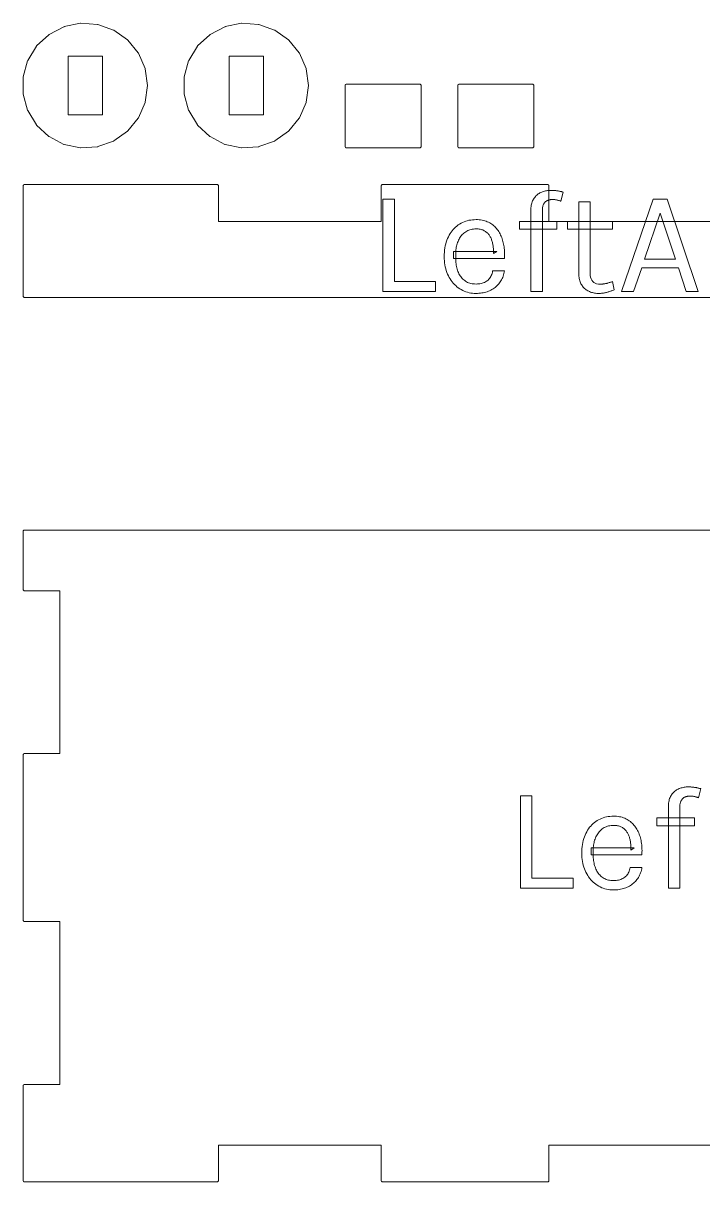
# Model space of a CAD drawing. Extents: x 3 to 302, y 3 to 302.
# Drawn here: x 3 to 58.5, y 207.4 to 302 of the extents above; entities that cross this region are included whole.
import ezdxf

# ---------------------------------------------------------------- set-up
doc = ezdxf.new("R2010")
doc.units = 0
doc.layers.get('0').update_dxf_attribs({"lineweight": 0})

msp = doc.modelspace()

# ---------------------------------------------------------------- linework, layer by layer
for p, q in [((6.33, 301.68), (5.12, 301.05)), ((6.34, 301.68), (6.33, 301.68)), ((6.36, 301.69), (6.34, 301.68)), ((7.69, 301.97), (6.36, 301.69)), ((7.72, 301.97), (7.69, 301.97)), ((9.08, 301.87), (7.72, 301.97)), ((9.1, 301.86), (9.08, 301.87)), ((10.38, 301.41), (9.1, 301.86)), ((19.48, 301.68), (18.27, 301.05)), ((19.49, 301.68), (19.48, 301.68)), ((19.51, 301.69), (19.49, 301.68)), ((20.84, 301.97), (19.51, 301.69)), ((20.87, 301.97), (20.84, 301.97)), ((22.23, 301.87), (20.87, 301.97)), ((22.25, 301.86), (22.23, 301.87)), ((23.53, 301.41), (22.25, 301.86)), ((5.1, 301.03), (4.1, 300.11)), ((5.12, 301.05), (5.1, 301.03)), ((10.39, 301.41), (10.38, 301.41)), ((10.41, 301.4), (10.39, 301.41)), ((11.52, 300.61), (10.41, 301.4)), ((18.25, 301.03), (17.25, 300.11)), ((18.27, 301.05), (18.25, 301.03)), ((23.54, 301.41), (23.53, 301.41)), ((23.56, 301.4), (23.54, 301.41)), ((24.67, 300.61), (23.56, 301.4)), ((4.08, 300.09), (3.37, 298.92)), ((4.1, 300.11), (4.08, 300.09)), ((11.54, 300.59), (11.52, 300.61)), ((12.4, 299.54), (11.54, 300.59)), ((17.23, 300.09), (16.52, 298.92)), ((17.25, 300.11), (17.23, 300.09)), ((24.69, 300.59), (24.67, 300.61)), ((25.55, 299.54), (24.69, 300.59)), ((3.36, 298.9), (3, 297.59)), ((3.37, 298.9), (3.36, 298.9)), ((3.37, 298.92), (3.37, 298.9)), ((9.47, 299.28), (6.67, 299.28)), ((6.67, 299.28), (6.67, 294.48)), ((9.47, 294.48), (9.47, 299.28)), ((12.41, 299.52), (12.4, 299.54)), ((12.96, 298.27), (12.41, 299.52)), ((16.51, 298.9), (16.15, 297.59)), ((16.52, 298.9), (16.51, 298.9)), ((16.52, 298.92), (16.52, 298.9)), ((22.62, 299.28), (19.82, 299.28)), ((19.82, 299.28), (19.82, 294.48)), ((22.62, 294.48), (22.62, 299.28)), ((25.56, 299.52), (25.55, 299.54)), ((26.11, 298.27), (25.56, 299.52)), ((12.96, 298.26), (12.96, 298.27)), ((12.97, 298.24), (12.96, 298.26)), ((13.15, 296.89), (12.97, 298.24)), ((26.11, 298.26), (26.11, 298.27)), ((26.12, 298.24), (26.11, 298.26)), ((26.3, 296.89), (26.12, 298.24)), ((3, 297.59), (3, 296.17)), ((16.15, 297.59), (16.15, 296.17)), ((29.33, 296.96), (29.32, 296.94)), ((29.34, 296.97), (29.33, 296.96)), ((29.38, 296.99), (29.34, 296.97)), ((35.42, 296.99), (29.38, 296.99)), ((35.44, 296.98), (35.42, 296.99)), ((35.45, 296.97), (35.44, 296.98)), ((35.47, 296.96), (35.45, 296.97)), ((35.48, 296.95), (35.47, 296.96)), ((35.5, 296.91), (35.48, 296.95)), ((38.53, 296.96), (38.52, 296.94)), ((38.54, 296.97), (38.53, 296.96)), ((38.58, 296.99), (38.54, 296.97)), ((44.62, 296.99), (38.58, 296.99)), ((44.64, 296.98), (44.62, 296.99)), ((44.65, 296.97), (44.64, 296.98)), ((44.67, 296.96), (44.65, 296.97)), ((44.68, 296.95), (44.67, 296.96)), ((44.7, 296.91), (44.68, 296.95)), ((3, 296.17), (3.36, 294.86)), ((12.97, 295.52), (13.15, 296.87)), ((13.15, 296.87), (13.15, 296.89)), ((16.15, 296.17), (16.51, 294.86)), ((26.12, 295.52), (26.3, 296.87)), ((26.3, 296.87), (26.3, 296.89)), ((29.31, 296.93), (29.3, 296.91)), ((29.3, 296.91), (29.3, 291.87)), ((29.32, 296.94), (29.31, 296.93)), ((35.5, 291.87), (35.5, 296.91)), ((38.51, 296.93), (38.5, 296.91)), ((38.5, 296.91), (38.5, 291.87)), ((38.52, 296.94), (38.51, 296.93)), ((44.7, 291.87), (44.7, 296.91)), ((12.41, 294.24), (12.96, 295.49)), ((12.96, 295.49), (12.97, 295.51)), ((12.97, 295.51), (12.97, 295.52)), ((25.56, 294.24), (26.11, 295.49)), ((26.11, 295.49), (26.12, 295.51)), ((26.12, 295.51), (26.12, 295.52)), ((3.36, 294.86), (3.37, 294.84)), ((3.37, 294.84), (4.08, 293.67)), ((6.67, 294.48), (9.47, 294.48)), ((11.54, 293.17), (12.4, 294.22)), ((12.4, 294.22), (12.41, 294.23)), ((12.41, 294.23), (12.41, 294.24)), ((16.51, 294.86), (16.52, 294.84)), ((16.52, 294.84), (17.23, 293.67)), ((19.82, 294.48), (22.62, 294.48)), ((24.69, 293.17), (25.55, 294.22)), ((25.55, 294.22), (25.56, 294.23)), ((25.56, 294.23), (25.56, 294.24)), ((4.08, 293.67), (4.1, 293.65)), ((4.1, 293.65), (5.1, 292.73)), ((11.52, 293.15), (11.54, 293.17)), ((17.23, 293.67), (17.25, 293.65)), ((17.25, 293.65), (18.25, 292.73)), ((24.67, 293.15), (24.69, 293.17)), ((5.1, 292.73), (5.12, 292.71)), ((5.12, 292.71), (6.33, 292.08)), ((9.1, 291.9), (10.38, 292.35)), ((10.38, 292.35), (10.4, 292.35)), ((10.4, 292.35), (10.41, 292.36)), ((10.41, 292.36), (11.52, 293.15)), ((18.25, 292.73), (18.27, 292.71)), ((18.27, 292.71), (19.48, 292.08)), ((22.25, 291.9), (23.53, 292.35)), ((23.53, 292.35), (23.55, 292.35)), ((23.55, 292.35), (23.56, 292.36)), ((23.56, 292.36), (24.67, 293.15)), ((6.33, 292.08), (6.35, 292.07)), ((6.35, 292.07), (6.36, 292.07)), ((6.36, 292.07), (7.69, 291.79)), ((7.69, 291.79), (7.72, 291.79)), ((7.72, 291.79), (9.08, 291.89)), ((9.08, 291.89), (9.1, 291.89)), ((9.1, 291.89), (9.1, 291.9)), ((19.48, 292.08), (19.5, 292.07)), ((19.5, 292.07), (19.51, 292.07)), ((19.51, 292.07), (20.84, 291.79)), ((20.84, 291.79), (20.87, 291.79)), ((20.87, 291.79), (22.23, 291.89)), ((22.23, 291.89), (22.25, 291.89)), ((22.25, 291.89), (22.25, 291.9)), ((29.3, 291.87), (29.32, 291.83)), ((29.32, 291.83), (29.33, 291.82)), ((29.33, 291.82), (29.35, 291.81)), ((29.35, 291.81), (29.36, 291.8)), ((29.36, 291.8), (29.38, 291.79)), ((29.38, 291.79), (35.42, 291.79)), ((35.42, 291.79), (35.46, 291.81)), ((35.46, 291.81), (35.47, 291.82)), ((35.47, 291.82), (35.48, 291.84)), ((35.48, 291.84), (35.49, 291.85)), ((35.49, 291.85), (35.5, 291.87)), ((38.5, 291.87), (38.52, 291.83)), ((38.52, 291.83), (38.53, 291.82)), ((38.53, 291.82), (38.55, 291.81)), ((38.55, 291.81), (38.56, 291.8)), ((38.56, 291.8), (38.58, 291.79)), ((38.58, 291.79), (44.62, 291.79)), ((44.62, 291.79), (44.66, 291.81)), ((44.66, 291.81), (44.67, 291.82)), ((44.67, 291.82), (44.68, 291.84)), ((44.68, 291.84), (44.69, 291.85)), ((44.69, 291.85), (44.7, 291.87)), ((3.01, 288.73), (3, 288.71)), ((3, 288.71), (3, 279.67)), ((3.02, 288.74), (3.01, 288.73)), ((3.03, 288.76), (3.02, 288.74)), ((3.04, 288.77), (3.03, 288.76)), ((3.08, 288.79), (3.04, 288.77)), ((18.87, 288.79), (3.08, 288.79)), ((18.89, 288.78), (18.87, 288.79)), ((18.9, 288.77), (18.89, 288.78)), ((18.92, 288.76), (18.9, 288.77)), ((18.93, 288.75), (18.92, 288.76)), ((18.95, 288.71), (18.93, 288.75)), ((18.95, 285.79), (18.95, 288.71)), ((32.26, 288.73), (32.25, 288.71)), ((32.25, 288.71), (32.25, 285.79)), ((32.27, 288.74), (32.26, 288.73)), ((32.28, 288.76), (32.27, 288.74)), ((32.29, 288.77), (32.28, 288.76)), ((32.33, 288.79), (32.29, 288.77)), ((45.87, 288.79), (32.33, 288.79)), ((45.89, 288.78), (45.87, 288.79)), ((45.9, 288.77), (45.89, 288.78)), ((45.92, 288.76), (45.9, 288.77)), ((45.93, 288.75), (45.92, 288.76)), ((45.95, 288.71), (45.93, 288.75)), ((45.95, 285.79), (45.95, 288.71)), ((32.386, 287.592), (33.322, 287.592)), ((32.386, 280.056), (32.386, 287.592)), ((32.386, 287.592), (32.386, 287.592)), ((33.322, 287.592), (33.322, 280.872)), ((44.61, 287.46), (44.647, 287.538)), ((44.647, 287.538), (44.689, 287.613)), ((44.689, 287.613), (44.734, 287.684)), ((44.734, 287.684), (44.783, 287.751)), ((44.783, 287.751), (44.834, 287.814)), ((44.834, 287.814), (44.888, 287.873)), ((44.888, 287.873), (44.945, 287.929)), ((44.945, 287.929), (45.006, 287.981)), ((45.006, 287.981), (45.069, 288.029)), ((45.069, 288.029), (45.135, 288.073)), ((45.135, 288.073), (45.205, 288.113)), ((45.205, 288.113), (45.277, 288.15)), ((45.277, 288.15), (45.352, 288.183)), ((45.352, 288.183), (45.428, 288.213)), ((45.428, 288.213), (45.506, 288.239)), ((45.506, 288.239), (45.586, 288.261)), ((45.586, 288.261), (45.668, 288.281)), ((45.668, 288.281), (45.751, 288.296)), ((45.751, 288.296), (45.836, 288.308)), ((45.85, 287.508), (45.812, 287.492)), ((45.836, 288.308), (45.923, 288.317)), ((45.888, 287.522), (45.85, 287.508)), ((45.927, 287.534), (45.888, 287.522)), ((45.923, 288.317), (46.012, 288.322)), ((45.965, 287.545), (45.927, 287.534)), ((46.004, 287.554), (45.965, 287.545)), ((46.042, 287.562), (46.004, 287.554)), ((46.012, 288.322), (46.102, 288.324)), ((46.08, 287.568), (46.042, 287.562)), ((46.119, 287.574), (46.08, 287.568)), ((46.102, 288.324), (46.102, 288.324)), ((46.102, 288.324), (46.151, 288.324)), ((46.157, 287.577), (46.119, 287.574)), ((46.151, 288.324), (46.201, 288.323)), ((46.196, 287.579), (46.157, 287.577)), ((46.234, 287.58), (46.196, 287.579)), ((46.201, 288.323), (46.25, 288.321)), ((46.267, 287.58), (46.234, 287.58)), ((46.234, 287.58), (46.234, 287.58)), ((46.25, 288.321), (46.3, 288.318)), ((46.299, 287.579), (46.267, 287.58)), ((46.333, 287.577), (46.299, 287.579)), ((46.3, 288.318), (46.35, 288.315)), ((46.366, 287.574), (46.333, 287.577)), ((46.35, 288.315), (46.4, 288.311)), ((46.4, 287.571), (46.366, 287.574)), ((46.4, 288.311), (46.451, 288.306)), ((46.434, 287.567), (46.4, 287.571)), ((46.468, 287.562), (46.434, 287.567)), ((46.451, 288.306), (46.501, 288.301)), ((46.503, 287.557), (46.468, 287.562)), ((46.501, 288.301), (46.552, 288.295)), ((46.538, 287.551), (46.503, 287.557)), ((46.573, 287.544), (46.538, 287.551)), ((46.552, 288.295), (46.603, 288.288)), ((46.608, 287.536), (46.573, 287.544)), ((46.603, 288.288), (46.654, 288.28)), ((46.644, 287.528), (46.608, 287.536)), ((46.679, 287.519), (46.644, 287.528)), ((46.654, 288.28), (46.705, 288.272)), ((46.715, 287.509), (46.679, 287.519)), ((46.705, 288.272), (46.756, 288.263)), ((46.751, 287.499), (46.715, 287.509)), ((46.786, 287.488), (46.751, 287.499)), ((46.756, 288.263), (46.807, 288.253)), ((46.807, 288.253), (46.857, 288.243)), ((46.857, 288.243), (46.908, 288.232)), ((46.908, 288.232), (46.959, 288.22)), ((47.11, 288.18), (46.93, 287.436)), ((46.959, 288.22), (47.009, 288.207)), ((47.009, 288.207), (47.06, 288.194)), ((47.06, 288.194), (47.11, 288.18)), ((47.11, 288.18), (47.11, 288.18)), ((51.88, 280.056), (54.472, 287.592)), ((54.472, 287.592), (55.612, 287.592)), ((55.612, 287.592), (58.144, 280.056)), ((44.47, 286.68), (44.472, 286.792)), ((44.47, 280.056), (44.47, 286.68)), ((44.472, 286.792), (44.479, 286.9)), ((44.479, 286.9), (44.49, 287.003)), ((44.49, 287.003), (44.505, 287.103)), ((44.505, 287.103), (44.525, 287.198)), ((44.525, 287.198), (44.549, 287.289)), ((44.549, 287.289), (44.577, 287.377)), ((44.577, 287.377), (44.61, 287.46)), ((45.407, 286.741), (45.406, 286.668)), ((45.406, 286.668), (45.406, 286.668)), ((45.406, 286.668), (45.406, 280.056)), ((45.411, 286.81), (45.407, 286.741)), ((45.417, 286.876), (45.411, 286.81)), ((45.426, 286.938), (45.417, 286.876)), ((45.438, 286.997), (45.426, 286.938)), ((45.451, 287.052), (45.438, 286.997)), ((45.468, 287.104), (45.451, 287.052)), ((45.487, 287.152), (45.468, 287.104)), ((45.508, 287.197), (45.487, 287.152)), ((45.532, 287.238), (45.508, 287.197)), ((45.558, 287.276), (45.532, 287.238)), ((45.585, 287.312), (45.558, 287.276)), ((45.614, 287.345), (45.585, 287.312)), ((45.643, 287.376), (45.614, 287.345)), ((45.675, 287.405), (45.643, 287.376)), ((45.707, 287.43), (45.675, 287.405)), ((45.741, 287.453), (45.707, 287.43)), ((45.776, 287.474), (45.741, 287.453)), ((45.812, 287.492), (45.776, 287.474)), ((46.822, 287.476), (46.786, 287.488)), ((46.858, 287.463), (46.822, 287.476)), ((46.894, 287.45), (46.858, 287.463)), ((46.93, 287.436), (46.894, 287.45)), ((48.388, 281.532), (48.388, 287.388)), ((48.388, 287.388), (49.312, 287.388)), ((49.312, 287.388), (49.312, 281.556)), ((32.25, 285.79), (18.95, 285.79)), ((38.653, 285.573), (38.772, 285.642)), ((38.772, 285.642), (38.894, 285.704)), ((38.894, 285.704), (39.019, 285.758)), ((39.019, 285.758), (39.147, 285.805)), ((39.147, 285.805), (39.279, 285.845)), ((39.279, 285.845), (39.414, 285.878)), ((39.414, 285.878), (39.553, 285.903)), ((39.553, 285.903), (39.695, 285.921)), ((39.695, 285.921), (39.84, 285.932)), ((39.84, 285.932), (39.988, 285.936)), ((39.988, 285.936), (39.988, 285.936)), ((39.988, 285.936), (40.117, 285.933)), ((40.117, 285.933), (40.242, 285.925)), ((40.242, 285.925), (40.363, 285.912)), ((40.363, 285.912), (40.48, 285.894)), ((40.48, 285.894), (40.594, 285.87)), ((40.594, 285.87), (40.704, 285.841)), ((40.704, 285.841), (40.81, 285.807)), ((40.81, 285.807), (40.912, 285.767)), ((40.912, 285.767), (41.01, 285.722)), ((41.01, 285.722), (41.104, 285.672)), ((41.104, 285.672), (41.195, 285.617)), ((41.195, 285.617), (41.282, 285.559)), ((43.534, 285.144), (43.534, 285.792)), ((43.534, 285.792), (46.594, 285.792)), ((59.25, 285.79), (45.95, 285.79)), ((46.594, 285.792), (46.594, 285.144)), ((47.464, 285.144), (47.464, 285.792)), ((47.464, 285.792), (51.124, 285.792)), ((51.124, 285.792), (51.124, 285.144)), ((55.024, 286.452), (53.764, 282.72)), ((56.284, 282.72), (55.024, 286.452)), ((55.024, 286.452), (55.024, 286.452)), ((37.732, 284.532), (37.802, 284.664)), ((37.802, 284.664), (37.876, 284.791)), ((37.876, 284.791), (37.956, 284.91)), ((37.956, 284.91), (38.041, 285.024)), ((38.041, 285.024), (38.13, 285.131)), ((38.13, 285.131), (38.225, 285.232)), ((38.225, 285.232), (38.324, 285.327)), ((38.324, 285.327), (38.429, 285.415)), ((38.429, 285.415), (38.538, 285.497)), ((38.538, 285.497), (38.653, 285.573)), ((38.87, 284.713), (38.808, 284.644)), ((38.935, 284.778), (38.87, 284.713)), ((39.003, 284.84), (38.935, 284.778)), ((39.076, 284.898), (39.003, 284.84)), ((39.152, 284.952), (39.076, 284.898)), ((39.232, 285), (39.152, 284.952)), ((39.315, 285.042), (39.232, 285)), ((39.402, 285.078), (39.315, 285.042)), ((39.493, 285.11), (39.402, 285.078)), ((39.587, 285.135), (39.493, 285.11)), ((39.685, 285.155), (39.587, 285.135)), ((39.786, 285.169), (39.685, 285.155)), ((39.891, 285.177), (39.786, 285.169)), ((40, 285.18), (39.891, 285.177)), ((40.086, 285.178), (40, 285.18)), ((40, 285.18), (40, 285.18)), ((40.169, 285.173), (40.086, 285.178)), ((40.249, 285.164), (40.169, 285.173)), ((40.325, 285.151), (40.249, 285.164)), ((40.399, 285.135), (40.325, 285.151)), ((40.469, 285.115), (40.399, 285.135)), ((40.537, 285.092), (40.469, 285.115)), ((40.601, 285.065), (40.537, 285.092)), ((40.662, 285.034), (40.601, 285.065)), ((40.72, 285), (40.662, 285.034)), ((40.775, 284.963), (40.72, 285)), ((40.828, 284.923), (40.775, 284.963)), ((40.878, 284.881), (40.828, 284.923)), ((40.925, 284.837), (40.878, 284.881)), ((40.971, 284.791), (40.925, 284.837)), ((41.013, 284.742), (40.971, 284.791)), ((41.053, 284.691), (41.013, 284.742)), ((41.091, 284.637), (41.053, 284.691)), ((41.282, 285.559), (41.365, 285.497)), ((41.365, 285.497), (41.445, 285.431)), ((41.445, 285.431), (41.521, 285.362)), ((41.521, 285.362), (41.594, 285.288)), ((41.594, 285.288), (41.663, 285.211)), ((41.663, 285.211), (41.728, 285.131)), ((41.728, 285.131), (41.79, 285.046)), ((41.79, 285.046), (41.848, 284.958)), ((41.848, 284.958), (41.903, 284.867)), ((41.903, 284.867), (41.954, 284.773)), ((41.954, 284.773), (42.002, 284.677)), ((42.002, 284.677), (42.046, 284.579)), ((46.594, 285.144), (43.534, 285.144)), ((46.594, 285.144), (46.594, 285.144)), ((51.124, 285.144), (47.464, 285.144)), ((51.124, 285.144), (51.124, 285.144)), ((37.45, 283.623), (37.48, 283.788)), ((37.48, 283.788), (37.517, 283.947)), ((37.517, 283.947), (37.561, 284.101)), ((37.561, 284.101), (37.611, 284.25)), ((37.611, 284.25), (37.668, 284.394)), ((37.668, 284.394), (37.732, 284.532)), ((38.399, 283.778), (38.379, 283.679)), ((38.423, 283.875), (38.399, 283.778)), ((38.451, 283.97), (38.423, 283.875)), ((38.483, 284.064), (38.451, 283.97)), ((38.518, 284.157), (38.483, 284.064)), ((38.557, 284.247), (38.518, 284.157)), ((38.6, 284.334), (38.557, 284.247)), ((38.646, 284.416), (38.6, 284.334)), ((38.697, 284.496), (38.646, 284.416)), ((38.751, 284.572), (38.697, 284.496)), ((38.808, 284.644), (38.751, 284.572)), ((41.126, 284.581), (41.091, 284.637)), ((41.158, 284.523), (41.126, 284.581)), ((41.188, 284.463), (41.158, 284.523)), ((41.216, 284.402), (41.188, 284.463)), ((41.243, 284.34), (41.216, 284.402)), ((41.267, 284.276), (41.243, 284.34)), ((41.289, 284.212), (41.267, 284.276)), ((41.31, 284.146), (41.289, 284.212)), ((41.328, 284.079), (41.31, 284.146)), ((41.344, 284.011), (41.328, 284.079)), ((41.359, 283.942), (41.344, 284.011)), ((41.371, 283.872), (41.359, 283.942)), ((41.382, 283.801), (41.371, 283.872)), ((41.391, 283.73), (41.382, 283.801)), ((41.398, 283.66), (41.391, 283.73)), ((42.046, 284.579), (42.087, 284.479)), ((42.087, 284.479), (42.125, 284.376)), ((42.125, 284.376), (42.159, 284.271)), ((42.159, 284.271), (42.19, 284.163)), ((42.19, 284.163), (42.217, 284.053)), ((42.217, 284.053), (42.241, 283.941)), ((42.241, 283.941), (42.262, 283.827)), ((42.262, 283.827), (42.279, 283.713)), ((42.279, 283.713), (42.293, 283.597)), ((37.396, 282.912), (37.399, 283.098)), ((37.399, 282.738), (37.396, 282.912)), ((37.396, 282.912), (37.396, 282.912)), ((37.399, 283.098), (37.409, 283.278)), ((37.409, 283.278), (37.426, 283.453)), ((37.426, 283.453), (37.45, 283.623)), ((38.152, 282.768), (38.152, 283.344)), ((38.152, 283.344), (41.686, 283.344)), ((42.304, 282.768), (38.152, 282.768)), ((38.334, 283.27), (38.332, 283.164)), ((38.332, 283.164), (38.332, 283.164)), ((38.332, 283.164), (38.332, 282.78)), ((38.332, 282.78), (38.334, 282.661)), ((38.339, 283.375), (38.334, 283.27)), ((38.349, 283.478), (38.339, 283.375)), ((38.362, 283.579), (38.349, 283.478)), ((38.379, 283.679), (38.362, 283.579)), ((41.405, 283.589), (41.398, 283.66)), ((41.409, 283.518), (41.405, 283.589)), ((41.412, 283.447), (41.409, 283.518)), ((41.686, 283.344), (41.41, 283.164)), ((41.41, 283.164), (41.413, 283.235)), ((41.414, 283.376), (41.412, 283.447)), ((41.413, 283.235), (41.414, 283.306)), ((41.414, 283.306), (41.414, 283.376)), ((42.293, 283.597), (42.304, 283.481)), ((42.304, 283.481), (42.312, 283.364)), ((42.312, 282.889), (42.304, 282.768)), ((42.304, 282.768), (42.304, 282.768)), ((42.312, 283.364), (42.317, 283.247)), ((42.317, 283.009), (42.312, 282.889)), ((42.317, 283.247), (42.318, 283.128)), ((42.318, 283.128), (42.317, 283.009)), ((37.41, 282.567), (37.399, 282.738)), ((37.427, 282.401), (37.41, 282.567)), ((37.45, 282.239), (37.427, 282.401)), ((37.481, 282.081), (37.45, 282.239)), ((37.518, 281.927), (37.481, 282.081)), ((37.562, 281.777), (37.518, 281.927)), ((38.334, 282.661), (38.339, 282.545)), ((38.339, 282.545), (38.348, 282.431)), ((38.348, 282.431), (38.361, 282.32)), ((38.361, 282.32), (38.378, 282.212)), ((38.378, 282.212), (38.398, 282.105)), ((38.398, 282.105), (38.422, 282.002)), ((38.422, 282.002), (38.449, 281.901)), ((38.449, 281.901), (38.48, 281.802)), ((53.524, 281.988), (52.864, 280.056)), ((56.524, 281.988), (53.524, 281.988)), ((53.764, 282.72), (56.284, 282.72)), ((57.16, 280.056), (56.524, 281.988)), ((37.613, 281.631), (37.562, 281.777)), ((37.671, 281.49), (37.613, 281.631)), ((37.735, 281.352), (37.671, 281.49)), ((37.805, 281.219), (37.735, 281.352)), ((37.88, 281.093), (37.805, 281.219)), ((37.961, 280.972), (37.88, 281.093)), ((38.046, 280.857), (37.961, 280.972)), ((38.48, 281.802), (38.515, 281.706)), ((38.515, 281.706), (38.553, 281.613)), ((38.553, 281.613), (38.596, 281.524)), ((38.596, 281.524), (38.641, 281.439)), ((38.641, 281.439), (38.691, 281.358)), ((38.691, 281.358), (38.744, 281.282)), ((38.744, 281.282), (38.8, 281.208)), ((38.8, 281.208), (38.861, 281.139)), ((38.861, 281.139), (38.925, 281.074)), ((38.925, 281.074), (38.993, 281.013)), ((38.993, 281.013), (39.064, 280.956)), ((39.064, 280.956), (39.139, 280.904)), ((39.139, 280.904), (39.218, 280.857)), ((40.754, 280.853), (40.832, 280.899)), ((40.832, 280.899), (40.906, 280.95)), ((40.906, 280.95), (40.975, 281.007)), ((40.975, 281.007), (41.039, 281.068)), ((41.039, 281.068), (41.097, 281.135)), ((41.097, 281.135), (41.149, 281.207)), ((41.149, 281.207), (41.195, 281.285)), ((41.195, 281.285), (41.236, 281.367)), ((41.236, 281.367), (41.272, 281.454)), ((41.272, 281.454), (41.302, 281.547)), ((41.302, 281.547), (41.326, 281.645)), ((41.326, 281.645), (41.344, 281.748)), ((41.344, 281.748), (41.344, 281.748)), ((41.344, 281.748), (42.316, 281.748)), ((42.026, 280.938), (41.969, 280.851)), ((42.078, 281.028), (42.026, 280.938)), ((42.126, 281.121), (42.078, 281.028)), ((42.169, 281.218), (42.126, 281.121)), ((42.208, 281.317), (42.169, 281.218)), ((42.241, 281.42), (42.208, 281.317)), ((42.271, 281.526), (42.241, 281.42)), ((42.296, 281.636), (42.271, 281.526)), ((42.316, 281.748), (42.296, 281.636)), ((48.39, 281.426), (48.388, 281.532)), ((48.388, 281.532), (48.388, 281.532)), ((48.397, 281.323), (48.39, 281.426)), ((48.407, 281.224), (48.397, 281.323)), ((48.423, 281.129), (48.407, 281.224)), ((48.442, 281.037), (48.423, 281.129)), ((48.466, 280.949), (48.442, 281.037)), ((48.494, 280.864), (48.466, 280.949)), ((49.312, 281.556), (49.32, 281.387)), ((49.32, 281.387), (49.345, 281.236)), ((49.345, 281.236), (49.387, 281.103)), ((49.387, 281.103), (49.444, 280.988)), ((49.444, 280.988), (49.519, 280.89)), ((49.519, 280.89), (49.61, 280.81)), ((51.079, 280.863), (51.136, 280.884)), ((51.136, 280.884), (51.136, 280.884)), ((51.136, 280.884), (51.268, 280.212)), ((36.682, 280.056), (32.386, 280.056)), ((33.322, 280.872), (36.682, 280.872)), ((36.682, 280.872), (36.682, 280.056)), ((38.136, 280.748), (38.046, 280.857)), ((38.23, 280.645), (38.136, 280.748)), ((38.33, 280.548), (38.23, 280.645)), ((38.435, 280.457), (38.33, 280.548)), ((38.544, 280.372), (38.435, 280.457)), ((38.659, 280.293), (38.544, 280.372)), ((38.778, 280.221), (38.659, 280.293)), ((38.899, 280.156), (38.778, 280.221)), ((39.024, 280.099), (38.899, 280.156)), ((39.152, 280.049), (39.024, 280.099)), ((39.284, 280.007), (39.152, 280.049)), ((39.218, 280.857), (39.301, 280.815)), ((39.418, 279.973), (39.284, 280.007)), ((39.301, 280.815), (39.388, 280.779)), ((39.388, 280.779), (39.478, 280.749)), ((39.556, 279.946), (39.418, 279.973)), ((39.478, 280.749), (39.572, 280.724)), ((39.697, 279.927), (39.556, 279.946)), ((39.572, 280.724), (39.67, 280.705)), ((39.67, 280.705), (39.772, 280.691)), ((39.772, 280.691), (39.878, 280.683)), ((39.878, 280.683), (39.988, 280.68)), ((39.988, 280.68), (40.098, 280.683)), ((39.988, 280.68), (39.988, 280.68)), ((40.098, 280.683), (40.203, 280.691)), ((40.203, 280.691), (40.305, 280.704)), ((40.347, 279.932), (40.23, 279.921)), ((40.305, 280.704), (40.403, 280.723)), ((40.462, 279.948), (40.347, 279.932)), ((40.403, 280.723), (40.496, 280.748)), ((40.575, 279.968), (40.462, 279.948)), ((40.496, 280.748), (40.586, 280.777)), ((40.684, 279.992), (40.575, 279.968)), ((40.586, 280.777), (40.672, 280.812)), ((40.672, 280.812), (40.754, 280.853)), ((40.791, 280.021), (40.684, 279.992)), ((40.896, 280.054), (40.791, 280.021)), ((40.998, 280.092), (40.896, 280.054)), ((41.098, 280.134), (40.998, 280.092)), ((41.195, 280.18), (41.098, 280.134)), ((41.288, 280.23), (41.195, 280.18)), ((41.378, 280.284), (41.288, 280.23)), ((41.464, 280.342), (41.378, 280.284)), ((41.547, 280.403), (41.464, 280.342)), ((41.626, 280.468), (41.547, 280.403)), ((41.702, 280.537), (41.626, 280.468)), ((41.774, 280.61), (41.702, 280.537)), ((41.843, 280.687), (41.774, 280.61)), ((41.908, 280.767), (41.843, 280.687)), ((41.969, 280.851), (41.908, 280.767)), ((45.406, 280.056), (44.47, 280.056)), ((45.406, 280.056), (45.406, 280.056)), ((48.526, 280.783), (48.494, 280.864)), ((48.563, 280.706), (48.526, 280.783)), ((48.604, 280.632), (48.563, 280.706)), ((48.649, 280.562), (48.604, 280.632)), ((48.697, 280.495), (48.649, 280.562)), ((48.748, 280.432), (48.697, 280.495)), ((48.802, 280.373), (48.748, 280.432)), ((48.859, 280.317), (48.802, 280.373)), ((48.919, 280.265), (48.859, 280.317)), ((48.983, 280.216), (48.919, 280.265)), ((49.049, 280.171), (48.983, 280.216)), ((49.119, 280.13), (49.049, 280.171)), ((49.192, 280.092), (49.119, 280.13)), ((49.267, 280.058), (49.192, 280.092)), ((49.345, 280.027), (49.267, 280.058)), ((49.424, 280), (49.345, 280.027)), ((49.505, 279.977), (49.424, 280)), ((49.588, 279.957), (49.505, 279.977)), ((49.673, 279.941), (49.588, 279.957)), ((49.61, 280.81), (49.718, 280.748)), ((49.76, 279.928), (49.673, 279.941)), ((49.718, 280.748), (49.842, 280.704)), ((49.849, 279.919), (49.76, 279.928)), ((49.842, 280.704), (49.983, 280.677)), ((49.983, 280.677), (50.14, 280.668)), ((50.14, 280.668), (50.189, 280.669)), ((50.14, 280.668), (50.14, 280.668)), ((50.189, 280.669), (50.238, 280.67)), ((50.238, 280.67), (50.286, 280.673)), ((50.286, 280.673), (50.334, 280.677)), ((50.351, 279.933), (50.288, 279.925)), ((50.334, 280.677), (50.382, 280.682)), ((50.413, 279.942), (50.351, 279.933)), ((50.382, 280.682), (50.43, 280.687)), ((50.475, 279.953), (50.413, 279.942)), ((50.43, 280.687), (50.477, 280.694)), ((50.537, 279.966), (50.475, 279.953)), ((50.477, 280.694), (50.524, 280.703)), ((50.524, 280.703), (50.571, 280.712)), ((50.598, 279.98), (50.537, 279.966)), ((50.571, 280.712), (50.617, 280.722)), ((50.659, 279.996), (50.598, 279.98)), ((50.617, 280.722), (50.664, 280.733)), ((50.72, 280.013), (50.659, 279.996)), ((50.664, 280.733), (50.712, 280.746)), ((50.712, 280.746), (50.761, 280.759)), ((50.78, 280.032), (50.72, 280.013)), ((50.761, 280.759), (50.811, 280.774)), ((50.841, 280.051), (50.78, 280.032)), ((50.811, 280.774), (50.862, 280.79)), ((50.902, 280.071), (50.841, 280.051)), ((50.862, 280.79), (50.915, 280.806)), ((50.963, 280.092), (50.902, 280.071)), ((50.915, 280.806), (50.968, 280.824)), ((51.024, 280.114), (50.963, 280.092)), ((50.968, 280.824), (51.023, 280.843)), ((51.023, 280.843), (51.079, 280.863)), ((51.085, 280.137), (51.024, 280.114)), ((51.146, 280.161), (51.085, 280.137)), ((51.207, 280.186), (51.146, 280.161)), ((51.268, 280.212), (51.207, 280.186)), ((52.864, 280.056), (51.88, 280.056)), ((52.864, 280.056), (52.864, 280.056)), ((58.144, 280.056), (57.16, 280.056)), ((3, 279.67), (3.02, 279.63)), ((3.02, 279.63), (3.03, 279.62)), ((3.03, 279.62), (3.05, 279.61)), ((3.05, 279.61), (3.06, 279.6)), ((3.06, 279.6), (3.08, 279.59)), ((3.08, 279.59), (74.75, 279.59)), ((39.841, 279.916), (39.697, 279.927)), ((39.988, 279.912), (39.841, 279.916)), ((40.11, 279.914), (39.988, 279.912)), ((39.988, 279.912), (39.988, 279.912)), ((39.988, 279.912), (39.988, 279.912)), ((40.23, 279.921), (40.11, 279.914)), ((49.939, 279.914), (49.849, 279.919)), ((50.032, 279.912), (49.939, 279.914)), ((50.097, 279.913), (50.032, 279.912)), ((50.032, 279.912), (50.032, 279.912)), ((50.032, 279.912), (50.032, 279.912)), ((50.161, 279.915), (50.097, 279.913)), ((50.225, 279.92), (50.161, 279.915)), ((50.288, 279.925), (50.225, 279.92)), ((3.01, 260.54), (3, 260.52)), ((3, 260.52), (3, 255.73)), ((3.02, 260.55), (3.01, 260.54)), ((3.03, 260.57), (3.02, 260.55)), ((3.04, 260.58), (3.03, 260.57)), ((3.08, 260.6), (3.04, 260.58)), ((102.12, 260.6), (3.08, 260.6)), ((3, 255.73), (3.02, 255.69)), ((3.02, 255.69), (3.03, 255.68)), ((3.03, 255.68), (3.05, 255.67)), ((3.05, 255.67), (3.06, 255.66)), ((3.06, 255.66), (3.08, 255.65)), ((3.08, 255.65), (6, 255.65)), ((6, 255.65), (6, 242.35)), ((3.01, 242.29), (3, 242.27)), ((3, 242.27), (3, 228.73)), ((3.02, 242.3), (3.01, 242.29)), ((3.03, 242.32), (3.02, 242.3)), ((3.04, 242.33), (3.03, 242.32)), ((3.08, 242.35), (3.04, 242.33)), ((6, 242.35), (3.08, 242.35)), ((56.175, 239.239), (56.235, 239.291)), ((56.235, 239.291), (56.298, 239.339)), ((56.298, 239.339), (56.364, 239.383)), ((56.364, 239.383), (56.434, 239.423)), ((56.434, 239.423), (56.506, 239.46)), ((56.506, 239.46), (56.581, 239.493)), ((56.581, 239.493), (56.657, 239.523)), ((56.657, 239.523), (56.735, 239.549)), ((56.735, 239.549), (56.815, 239.571)), ((56.815, 239.571), (56.897, 239.59)), ((56.897, 239.59), (56.98, 239.606)), ((56.98, 239.606), (57.065, 239.618)), ((57.065, 239.618), (57.152, 239.627)), ((57.152, 239.627), (57.241, 239.632)), ((57.241, 239.632), (57.331, 239.634)), ((57.331, 239.634), (57.331, 239.634)), ((57.331, 239.634), (57.38, 239.634)), ((57.38, 239.634), (57.43, 239.633)), ((57.43, 239.633), (57.479, 239.631)), ((57.479, 239.631), (57.529, 239.628)), ((57.529, 239.628), (57.579, 239.625)), ((57.579, 239.625), (57.629, 239.621)), ((57.629, 239.621), (57.68, 239.616)), ((57.68, 239.616), (57.73, 239.611)), ((57.73, 239.611), (57.781, 239.605)), ((57.781, 239.605), (57.832, 239.598)), ((57.832, 239.598), (57.883, 239.59)), ((57.883, 239.59), (57.934, 239.582)), ((57.934, 239.582), (57.985, 239.573)), ((57.985, 239.573), (58.036, 239.563)), ((58.036, 239.563), (58.086, 239.553)), ((58.086, 239.553), (58.137, 239.542)), ((58.137, 239.542), (58.188, 239.53)), ((58.339, 239.49), (58.159, 238.746)), ((58.188, 239.53), (58.238, 239.517)), ((58.238, 239.517), (58.289, 239.504)), ((58.289, 239.504), (58.339, 239.49)), ((58.339, 239.49), (58.339, 239.49)), ((43.615, 238.902), (44.551, 238.902)), ((43.615, 231.366), (43.615, 238.902)), ((43.615, 238.902), (43.615, 238.902)), ((44.551, 238.902), (44.551, 232.182)), ((55.719, 238.313), (55.734, 238.413)), ((55.734, 238.413), (55.754, 238.508)), ((55.754, 238.508), (55.778, 238.599)), ((55.778, 238.599), (55.806, 238.687)), ((55.806, 238.687), (55.839, 238.77)), ((55.839, 238.77), (55.876, 238.848)), ((55.876, 238.848), (55.918, 238.923)), ((55.918, 238.923), (55.963, 238.994)), ((55.963, 238.994), (56.012, 239.061)), ((56.012, 239.061), (56.063, 239.124)), ((56.063, 239.124), (56.117, 239.183)), ((56.117, 239.183), (56.175, 239.239)), ((56.68, 238.362), (56.666, 238.306)), ((56.697, 238.414), (56.68, 238.362)), ((56.716, 238.462), (56.697, 238.414)), ((56.737, 238.507), (56.716, 238.462)), ((56.761, 238.548), (56.737, 238.507)), ((56.787, 238.586), (56.761, 238.548)), ((56.814, 238.622), (56.787, 238.586)), ((56.843, 238.655), (56.814, 238.622)), ((56.872, 238.686), (56.843, 238.655)), ((56.904, 238.714), (56.872, 238.686)), ((56.936, 238.74), (56.904, 238.714)), ((56.97, 238.763), (56.936, 238.74)), ((57.005, 238.784), (56.97, 238.763)), ((57.041, 238.802), (57.005, 238.784)), ((57.079, 238.818), (57.041, 238.802)), ((57.117, 238.832), (57.079, 238.818)), ((57.156, 238.844), (57.117, 238.832)), ((57.194, 238.855), (57.156, 238.844)), ((57.233, 238.864), (57.194, 238.855)), ((57.271, 238.872), (57.233, 238.864)), ((57.309, 238.878), (57.271, 238.872)), ((57.348, 238.884), (57.309, 238.878)), ((57.386, 238.887), (57.348, 238.884)), ((57.425, 238.889), (57.386, 238.887)), ((57.463, 238.89), (57.425, 238.889)), ((57.496, 238.89), (57.463, 238.89)), ((57.463, 238.89), (57.463, 238.89)), ((57.528, 238.889), (57.496, 238.89)), ((57.562, 238.887), (57.528, 238.889)), ((57.595, 238.884), (57.562, 238.887)), ((57.629, 238.881), (57.595, 238.884)), ((57.663, 238.877), (57.629, 238.881)), ((57.697, 238.872), (57.663, 238.877)), ((57.732, 238.867), (57.697, 238.872)), ((57.767, 238.861), (57.732, 238.867)), ((57.802, 238.854), (57.767, 238.861)), ((57.837, 238.846), (57.802, 238.854)), ((57.873, 238.838), (57.837, 238.846)), ((57.908, 238.829), (57.873, 238.838)), ((57.944, 238.819), (57.908, 238.829)), ((57.98, 238.809), (57.944, 238.819)), ((58.015, 238.798), (57.98, 238.809)), ((58.051, 238.786), (58.015, 238.798)), ((58.087, 238.773), (58.051, 238.786)), ((58.123, 238.76), (58.087, 238.773)), ((58.159, 238.746), (58.123, 238.76)), ((55.699, 237.99), (55.701, 238.102)), ((55.699, 231.366), (55.699, 237.99)), ((55.701, 238.102), (55.708, 238.21)), ((55.708, 238.21), (55.719, 238.313)), ((56.636, 238.051), (56.635, 237.978)), ((56.635, 237.978), (56.635, 237.978)), ((56.635, 237.978), (56.635, 231.366)), ((56.64, 238.12), (56.636, 238.051)), ((56.646, 238.186), (56.64, 238.12)), ((56.655, 238.248), (56.646, 238.186)), ((56.666, 238.306), (56.655, 238.248)), ((49.27, 236.334), (49.359, 236.441)), ((49.359, 236.441), (49.454, 236.542)), ((49.454, 236.542), (49.553, 236.637)), ((49.553, 236.637), (49.658, 236.725)), ((49.658, 236.725), (49.767, 236.807)), ((49.767, 236.807), (49.882, 236.883)), ((49.882, 236.883), (50.001, 236.952)), ((50.001, 236.952), (50.123, 237.014)), ((50.123, 237.014), (50.248, 237.068)), ((50.248, 237.068), (50.376, 237.115)), ((50.376, 237.115), (50.508, 237.155)), ((50.508, 237.155), (50.643, 237.188)), ((50.643, 237.188), (50.782, 237.213)), ((50.816, 236.445), (50.722, 236.419)), ((50.782, 237.213), (50.924, 237.231)), ((50.914, 236.465), (50.816, 236.445)), ((51.015, 236.479), (50.914, 236.465)), ((50.924, 237.231), (51.069, 237.242)), ((51.12, 236.487), (51.015, 236.479)), ((51.069, 237.242), (51.217, 237.246)), ((51.229, 236.49), (51.12, 236.487)), ((51.217, 237.246), (51.217, 237.246)), ((51.217, 237.246), (51.346, 237.243)), ((51.315, 236.488), (51.229, 236.49)), ((51.229, 236.49), (51.229, 236.49)), ((51.398, 236.483), (51.315, 236.488)), ((51.346, 237.243), (51.471, 237.235)), ((51.478, 236.474), (51.398, 236.483)), ((51.471, 237.235), (51.592, 237.222)), ((51.554, 236.461), (51.478, 236.474)), ((51.628, 236.445), (51.554, 236.461)), ((51.592, 237.222), (51.709, 237.204)), ((51.698, 236.425), (51.628, 236.445)), ((51.709, 237.204), (51.823, 237.18)), ((51.823, 237.18), (51.933, 237.151)), ((51.933, 237.151), (52.039, 237.117)), ((52.039, 237.117), (52.141, 237.077)), ((52.141, 237.077), (52.239, 237.032)), ((52.239, 237.032), (52.333, 236.982)), ((52.333, 236.982), (52.424, 236.927)), ((52.424, 236.927), (52.511, 236.869)), ((52.511, 236.869), (52.594, 236.807)), ((52.594, 236.807), (52.674, 236.741)), ((52.674, 236.741), (52.75, 236.672)), ((52.75, 236.672), (52.823, 236.598)), ((52.823, 236.598), (52.892, 236.521)), ((52.892, 236.521), (52.957, 236.441)), ((52.957, 236.441), (53.019, 236.356)), ((54.763, 236.454), (54.763, 237.102)), ((54.763, 237.102), (57.823, 237.102)), ((57.823, 236.454), (54.763, 236.454)), ((57.823, 237.102), (57.823, 236.454)), ((57.823, 236.454), (57.823, 236.454)), ((48.79, 235.411), (48.84, 235.56)), ((48.84, 235.56), (48.897, 235.704)), ((48.897, 235.704), (48.961, 235.842)), ((48.961, 235.842), (49.031, 235.974)), ((49.031, 235.974), (49.105, 236.101)), ((49.105, 236.101), (49.185, 236.22)), ((49.185, 236.22), (49.27, 236.334)), ((49.786, 235.557), (49.747, 235.467)), ((49.829, 235.644), (49.786, 235.557)), ((49.875, 235.726), (49.829, 235.644)), ((49.926, 235.806), (49.875, 235.726)), ((49.98, 235.882), (49.926, 235.806)), ((50.037, 235.954), (49.98, 235.882)), ((50.099, 236.023), (50.037, 235.954)), ((50.164, 236.088), (50.099, 236.023)), ((50.232, 236.15), (50.164, 236.088)), ((50.305, 236.208), (50.232, 236.15)), ((50.381, 236.262), (50.305, 236.208)), ((50.461, 236.31), (50.381, 236.262)), ((50.544, 236.352), (50.461, 236.31)), ((50.631, 236.388), (50.544, 236.352)), ((50.722, 236.419), (50.631, 236.388)), ((51.766, 236.402), (51.698, 236.425)), ((51.83, 236.375), (51.766, 236.402)), ((51.891, 236.344), (51.83, 236.375)), ((51.949, 236.31), (51.891, 236.344)), ((52.004, 236.273), (51.949, 236.31)), ((52.057, 236.233), (52.004, 236.273)), ((52.107, 236.191), (52.057, 236.233)), ((52.154, 236.147), (52.107, 236.191)), ((52.2, 236.101), (52.154, 236.147)), ((52.242, 236.052), (52.2, 236.101)), ((52.282, 236.001), (52.242, 236.052)), ((52.32, 235.947), (52.282, 236.001)), ((52.355, 235.891), (52.32, 235.947)), ((52.387, 235.833), (52.355, 235.891)), ((52.417, 235.773), (52.387, 235.833)), ((52.445, 235.712), (52.417, 235.773)), ((52.472, 235.65), (52.445, 235.712)), ((52.496, 235.586), (52.472, 235.65)), ((52.518, 235.522), (52.496, 235.586)), ((52.539, 235.456), (52.518, 235.522)), ((53.019, 236.356), (53.077, 236.268)), ((53.077, 236.268), (53.132, 236.177)), ((53.132, 236.177), (53.183, 236.083)), ((53.183, 236.083), (53.231, 235.987)), ((53.231, 235.987), (53.275, 235.889)), ((53.275, 235.889), (53.316, 235.789)), ((53.316, 235.789), (53.354, 235.686)), ((53.354, 235.686), (53.388, 235.581)), ((53.388, 235.581), (53.419, 235.473)), ((48.628, 234.408), (48.638, 234.588)), ((48.638, 234.588), (48.655, 234.763)), ((48.655, 234.763), (48.679, 234.933)), ((48.679, 234.933), (48.709, 235.098)), ((48.709, 235.098), (48.746, 235.257)), ((48.746, 235.257), (48.79, 235.411)), ((49.381, 234.078), (49.381, 234.654)), ((49.381, 234.654), (52.915, 234.654)), ((49.563, 234.58), (49.561, 234.474)), ((49.568, 234.685), (49.563, 234.58)), ((49.578, 234.788), (49.568, 234.685)), ((49.591, 234.889), (49.578, 234.788)), ((49.608, 234.989), (49.591, 234.889)), ((49.628, 235.088), (49.608, 234.989)), ((49.652, 235.185), (49.628, 235.088)), ((49.68, 235.28), (49.652, 235.185)), ((49.712, 235.374), (49.68, 235.28)), ((49.747, 235.467), (49.712, 235.374)), ((52.557, 235.389), (52.539, 235.456)), ((52.573, 235.321), (52.557, 235.389)), ((52.588, 235.252), (52.573, 235.321)), ((52.6, 235.182), (52.588, 235.252)), ((52.611, 235.111), (52.6, 235.182)), ((52.62, 235.04), (52.611, 235.111)), ((52.627, 234.97), (52.62, 235.04)), ((52.634, 234.899), (52.627, 234.97)), ((52.638, 234.828), (52.634, 234.899)), ((52.641, 234.757), (52.638, 234.828)), ((52.915, 234.654), (52.639, 234.474)), ((52.639, 234.474), (52.642, 234.545)), ((52.643, 234.686), (52.641, 234.757)), ((52.642, 234.545), (52.643, 234.616)), ((52.643, 234.616), (52.643, 234.686)), ((53.419, 235.473), (53.446, 235.363)), ((53.446, 235.363), (53.47, 235.251)), ((53.47, 235.251), (53.491, 235.137)), ((53.491, 235.137), (53.508, 235.023)), ((53.508, 235.023), (53.522, 234.907)), ((53.522, 234.907), (53.533, 234.791)), ((53.533, 234.791), (53.541, 234.674)), ((53.541, 234.674), (53.546, 234.557)), ((53.546, 234.557), (53.547, 234.438)), ((48.625, 234.222), (48.628, 234.408)), ((48.628, 234.048), (48.625, 234.222)), ((48.625, 234.222), (48.625, 234.222)), ((48.639, 233.877), (48.628, 234.048)), ((48.656, 233.711), (48.639, 233.877)), ((48.679, 233.549), (48.656, 233.711)), ((53.533, 234.078), (49.381, 234.078)), ((49.561, 234.474), (49.561, 234.474)), ((49.561, 234.474), (49.561, 234.09)), ((49.561, 234.09), (49.563, 233.971)), ((49.563, 233.971), (49.568, 233.855)), ((49.568, 233.855), (49.577, 233.741)), ((49.577, 233.741), (49.59, 233.63)), ((49.59, 233.63), (49.607, 233.522)), ((53.541, 234.199), (53.533, 234.078)), ((53.533, 234.078), (53.533, 234.078)), ((53.546, 234.319), (53.541, 234.199)), ((53.547, 234.438), (53.546, 234.319)), ((48.71, 233.391), (48.679, 233.549)), ((48.747, 233.237), (48.71, 233.391)), ((48.791, 233.087), (48.747, 233.237)), ((48.842, 232.941), (48.791, 233.087)), ((48.9, 232.8), (48.842, 232.941)), ((48.964, 232.662), (48.9, 232.8)), ((49.034, 232.529), (48.964, 232.662)), ((49.607, 233.522), (49.627, 233.415)), ((49.627, 233.415), (49.651, 233.312)), ((49.651, 233.312), (49.678, 233.211)), ((49.678, 233.211), (49.709, 233.112)), ((49.709, 233.112), (49.744, 233.016)), ((49.744, 233.016), (49.782, 232.923)), ((49.782, 232.923), (49.825, 232.834)), ((49.825, 232.834), (49.87, 232.749)), ((49.87, 232.749), (49.92, 232.668)), ((49.92, 232.668), (49.973, 232.591)), ((52.425, 232.595), (52.465, 232.677)), ((52.465, 232.677), (52.501, 232.764)), ((52.501, 232.764), (52.531, 232.857)), ((52.531, 232.857), (52.555, 232.955)), ((52.555, 232.955), (52.573, 233.058)), ((52.573, 233.058), (52.573, 233.058)), ((52.573, 233.058), (53.545, 233.058)), ((53.47, 232.73), (53.437, 232.627)), ((53.5, 232.836), (53.47, 232.73)), ((53.525, 232.946), (53.5, 232.836)), ((53.545, 233.058), (53.525, 232.946)), ((44.551, 232.182), (47.911, 232.182)), ((47.911, 232.182), (47.911, 231.366)), ((49.109, 232.403), (49.034, 232.529)), ((49.19, 232.282), (49.109, 232.403)), ((49.275, 232.167), (49.19, 232.282)), ((49.364, 232.058), (49.275, 232.167)), ((49.459, 231.955), (49.364, 232.058)), ((49.559, 231.858), (49.459, 231.955)), ((49.664, 231.767), (49.559, 231.858)), ((49.773, 231.682), (49.664, 231.767)), ((49.973, 232.591), (50.029, 232.518)), ((50.029, 232.518), (50.09, 232.449)), ((50.09, 232.449), (50.154, 232.384)), ((50.154, 232.384), (50.222, 232.323)), ((50.222, 232.323), (50.293, 232.266)), ((50.293, 232.266), (50.368, 232.214)), ((50.368, 232.214), (50.447, 232.167)), ((50.447, 232.167), (50.53, 232.125)), ((50.53, 232.125), (50.617, 232.089)), ((50.617, 232.089), (50.707, 232.059)), ((50.707, 232.059), (50.801, 232.034)), ((50.801, 232.034), (50.899, 232.015)), ((50.899, 232.015), (51.001, 232.001)), ((51.001, 232.001), (51.107, 231.993)), ((51.107, 231.993), (51.217, 231.99)), ((51.217, 231.99), (51.327, 231.993)), ((51.217, 231.99), (51.217, 231.99)), ((51.327, 231.993), (51.432, 232.001)), ((51.432, 232.001), (51.534, 232.014)), ((51.534, 232.014), (51.632, 232.033)), ((51.632, 232.033), (51.725, 232.058)), ((51.725, 232.058), (51.815, 232.087)), ((51.815, 232.087), (51.901, 232.122)), ((51.901, 232.122), (51.983, 232.163)), ((51.983, 232.163), (52.061, 232.209)), ((52.061, 232.209), (52.135, 232.26)), ((52.135, 232.26), (52.204, 232.317)), ((52.204, 232.317), (52.268, 232.378)), ((52.268, 232.378), (52.326, 232.445)), ((52.326, 232.445), (52.378, 232.517)), ((52.378, 232.517), (52.425, 232.595)), ((52.776, 231.713), (52.693, 231.652)), ((52.855, 231.778), (52.776, 231.713)), ((52.931, 231.847), (52.855, 231.778)), ((53.003, 231.92), (52.931, 231.847)), ((53.072, 231.997), (53.003, 231.92)), ((53.137, 232.077), (53.072, 231.997)), ((53.198, 232.161), (53.137, 232.077)), ((53.255, 232.248), (53.198, 232.161)), ((53.307, 232.338), (53.255, 232.248)), ((53.355, 232.431), (53.307, 232.338)), ((53.398, 232.528), (53.355, 232.431)), ((53.437, 232.627), (53.398, 232.528)), ((47.911, 231.366), (43.615, 231.366)), ((49.888, 231.603), (49.773, 231.682)), ((50.007, 231.531), (49.888, 231.603)), ((50.128, 231.466), (50.007, 231.531)), ((50.253, 231.409), (50.128, 231.466)), ((50.381, 231.359), (50.253, 231.409)), ((50.513, 231.317), (50.381, 231.359)), ((50.647, 231.283), (50.513, 231.317)), ((50.785, 231.256), (50.647, 231.283)), ((50.926, 231.237), (50.785, 231.256)), ((51.07, 231.226), (50.926, 231.237)), ((51.217, 231.222), (51.07, 231.226)), ((51.339, 231.224), (51.217, 231.222)), ((51.217, 231.222), (51.217, 231.222)), ((51.217, 231.222), (51.217, 231.222)), ((51.459, 231.231), (51.339, 231.224)), ((51.576, 231.242), (51.459, 231.231)), ((51.691, 231.258), (51.576, 231.242)), ((51.803, 231.278), (51.691, 231.258)), ((51.913, 231.302), (51.803, 231.278)), ((52.02, 231.331), (51.913, 231.302)), ((52.125, 231.364), (52.02, 231.331)), ((52.227, 231.402), (52.125, 231.364)), ((52.327, 231.444), (52.227, 231.402)), ((52.424, 231.49), (52.327, 231.444)), ((52.517, 231.54), (52.424, 231.49)), ((52.607, 231.594), (52.517, 231.54)), ((52.693, 231.652), (52.607, 231.594)), ((56.635, 231.366), (55.699, 231.366)), ((56.635, 231.366), (56.635, 231.366)), ((3, 228.73), (3.02, 228.69)), ((3.02, 228.69), (3.03, 228.68)), ((3.03, 228.68), (3.05, 228.67)), ((3.05, 228.67), (3.06, 228.66)), ((3.06, 228.66), (3.08, 228.65)), ((3.08, 228.65), (6, 228.65)), ((6, 228.65), (6, 215.35)), ((3.01, 215.29), (3, 215.27)), ((3, 215.27), (3, 207.48)), ((3.02, 215.3), (3.01, 215.29)), ((3.03, 215.32), (3.02, 215.3)), ((3.04, 215.33), (3.03, 215.32)), ((3.08, 215.35), (3.04, 215.33)), ((6, 215.35), (3.08, 215.35)), ((18.95, 207.48), (18.95, 210.4)), ((18.95, 210.4), (32.25, 210.4)), ((32.25, 210.4), (32.25, 207.48)), ((45.95, 207.48), (45.95, 210.4)), ((45.95, 210.4), (59.25, 210.4)), ((3, 207.48), (3.02, 207.44)), ((3.02, 207.44), (3.03, 207.43)), ((3.03, 207.43), (3.05, 207.42)), ((3.05, 207.42), (3.06, 207.41)), ((3.06, 207.41), (3.08, 207.4)), ((3.08, 207.4), (18.87, 207.4)), ((18.87, 207.4), (18.91, 207.42)), ((18.91, 207.42), (18.92, 207.43)), ((18.92, 207.43), (18.93, 207.45)), ((18.93, 207.45), (18.94, 207.46)), ((18.94, 207.46), (18.95, 207.48)), ((32.25, 207.48), (32.27, 207.44)), ((32.27, 207.44), (32.28, 207.43)), ((32.28, 207.43), (32.3, 207.42)), ((32.3, 207.42), (32.31, 207.41)), ((32.31, 207.41), (32.33, 207.4)), ((32.33, 207.4), (45.87, 207.4)), ((45.87, 207.4), (45.91, 207.42)), ((45.91, 207.42), (45.92, 207.43)), ((45.92, 207.43), (45.93, 207.45)), ((45.93, 207.45), (45.94, 207.46)), ((45.94, 207.46), (45.95, 207.48))]:
    msp.add_line(p, q)

doc.saveas('drawing.dxf')
